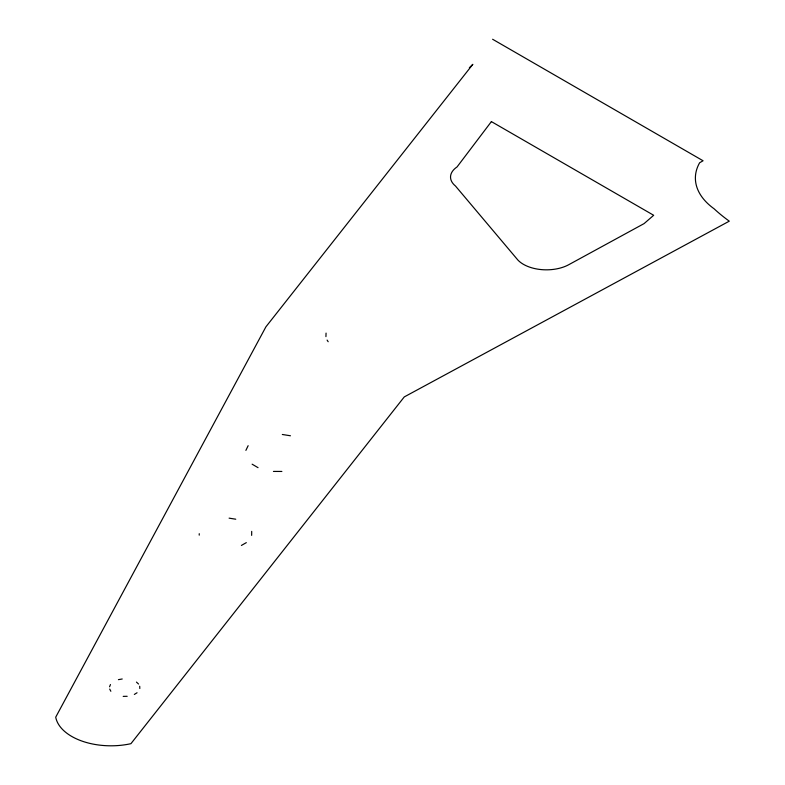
<?xml version="1.0" encoding="UTF-8"?>
<svg xmlns="http://www.w3.org/2000/svg" width="785" height="785" viewBox="0 0 785 785"><rect width="100%" height="100%" fill="white"/><g stroke="black" fill="none" stroke-linecap="round" stroke-linejoin="round"><path stroke-width="1.18" d="M199.223 535.154L199.243 533.682M251.651 535.37L251.7 531.376M326.06 333.095L325.932 336.618M109.566 686.787L110.469 684.549M245.891 450.384L248.138 445.694M469.371 67.726L472.835 64.331L265.909 326.835L55.715 717.176A55.627 32.116 0 0 0 130.928 743.68L404.265 396.916L729.285 221.164A219.103 126.493 0 0 1 714.056 208.751A84.966 49.053 0 0 1 699.641 162.75L703.075 160.768L492.607 39.25M134.333 694.431L137.051 692.762M241.407 545.438L246.323 542.641M118.427 679.653L122.224 678.986M123.196 696.383L127.17 696.305M273.445 471.422L281.874 471.451M282.325 434.478L290.46 435.773M229.102 518.149L235.755 519.209M252.122 464.19L258.039 467.664M136.453 682.087L138.543 684.029M327.1 340.082L328.169 341.73M109.694 689.073L110.852 691.271M139.691 686.218L139.818 688.514M491.39 121.596L457.037 166.95A26.827 15.484 0 0 0 455.477 186.016L517.943 260.11A32.509 18.771 0 0 0 568.615 264.78L644.092 223.597L653.679 215.286L491.39 121.596"/></g></svg>
